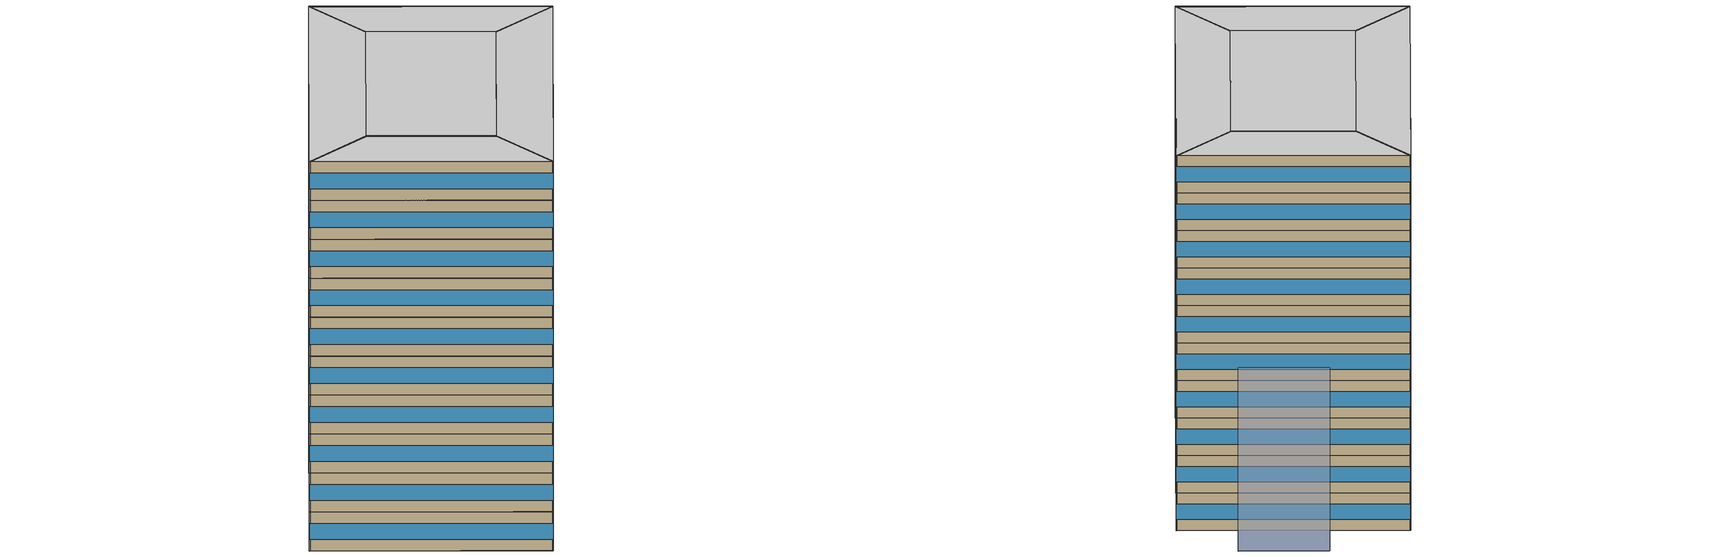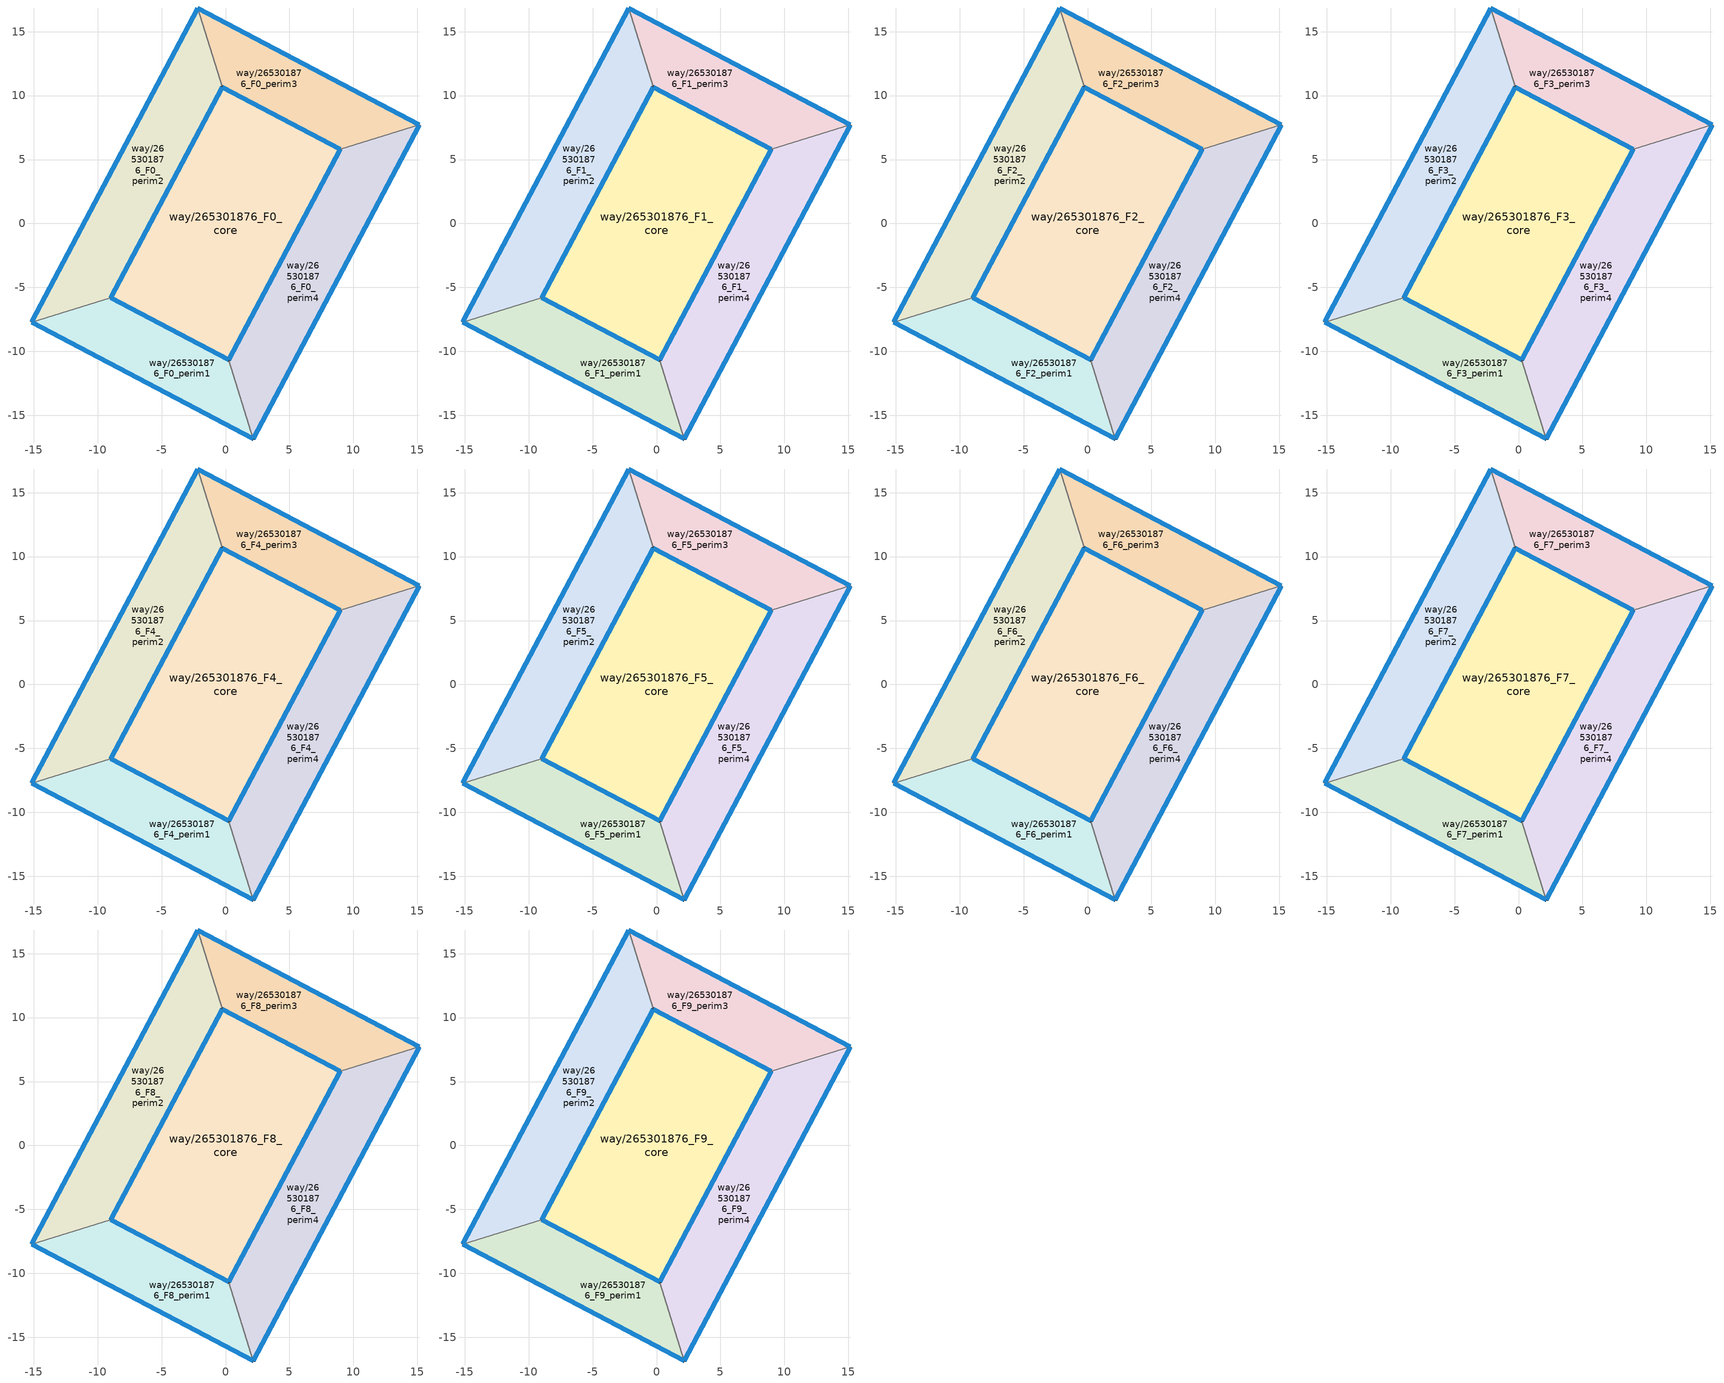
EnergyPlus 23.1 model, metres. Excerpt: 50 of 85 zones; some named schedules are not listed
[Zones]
way/265301876_F0_perim1
 floor ground (Floor_Construction): 2.17,-16.84 0.26,-10.67 -8.96,-5.8 -15.14,-7.71 z0
 wall outside (Wall_Construction): 2.17,-16.84 -15.14,-7.71 / -8.96,-5.8 0.26,-10.67 z0:3.5
 wall to way/265301876_F0_perim4 (Wall_Construction): 0.26,-10.67 2.17,-16.84 z0:3.5
 wall to way/265301876_F0_perim2 (Wall_Construction): -15.14,-7.71 -8.96,-5.8 z0:3.5
 window (Window_Construction): 2.16,-16.84 -15.13,-7.71 / -8.96,-5.8 0.26,-10.67 z1.05:2.45
way/265301876_F0_perim2
 floor ground (Floor_Construction): -8.96,-5.8 -0.26,10.67 -2.17,16.84 -15.14,-7.71 z0
 wall outside (Wall_Construction): -15.14,-7.71 -2.17,16.84 / -0.26,10.67 -8.96,-5.8 z0:3.5
 wall to way/265301876_F0_perim3 (Wall_Construction): -2.17,16.84 -0.26,10.67 z0:3.5
 window (Window_Construction): -15.13,-7.7 -2.17,16.83 / -0.26,10.66 -8.96,-5.79 z1.05:2.45
way/265301876_F0_perim3
 floor ground (Floor_Construction): 15.14,7.71 -2.17,16.84 -0.26,10.67 8.96,5.8 z0
 wall outside (Wall_Construction): -2.17,16.84 15.14,7.71 / 8.96,5.8 -0.26,10.67 z0:3.5
 wall to way/265301876_F0_perim4 (Wall_Construction): 15.14,7.71 8.96,5.8 z0:3.5
 window (Window_Construction): -2.16,16.84 15.13,7.71 / 8.96,5.8 -0.26,10.67 z1.05:2.45
way/265301876_F0_perim4
 floor ground (Floor_Construction): 2.17,-16.84 15.14,7.71 8.96,5.8 0.26,-10.67 z0
 wall outside (Wall_Construction): 15.14,7.71 2.17,-16.84 / 0.26,-10.67 8.96,5.8 z0:3.5
 window (Window_Construction): 15.13,7.7 2.17,-16.83 / 0.26,-10.66 8.96,5.79 z1.05:2.45
way/265301876_F0_core
 floor ground (Floor_Construction): 8.96,5.8 0.26,-10.67 -8.96,-5.8 -0.26,10.67 z0
 wall outside (Wall_Construction): -8.96,-5.8 0.26,-10.67 8.96,5.8 -0.26,10.67 -8.96,-5.8 z0:3.5
 window (Window_Construction): -8.96,-5.8 0.26,-10.67 / -0.26,10.66 -8.96,-5.79 / 8.96,5.8 -0.26,10.67 / 0.26,-10.66 8.96,5.79 z1.05:2.45
way/265301876_F1_perim1
 floor to way/265301876_F0_perim1 (Floor_Construction): 2.17,-16.84 0.26,-10.67 -8.96,-5.8 -15.14,-7.71 z3.5
 wall outside (Wall_Construction): 2.17,-16.84 -15.14,-7.71 / -8.96,-5.8 0.26,-10.67 z3.5:7
 wall to way/265301876_F1_perim4 (Wall_Construction): 0.26,-10.67 2.17,-16.84 z3.5:7
 wall to way/265301876_F1_perim2 (Wall_Construction): -15.14,-7.71 -8.96,-5.8 z3.5:7
 window (Window_Construction): 2.16,-16.84 -15.13,-7.71 / -8.96,-5.8 0.26,-10.67 z4.55:5.95
way/265301876_F1_perim2
 floor to way/265301876_F0_perim2 (Floor_Construction): -8.96,-5.8 -0.26,10.67 -2.17,16.84 -15.14,-7.71 z3.5
 wall outside (Wall_Construction): -15.14,-7.71 -2.17,16.84 / -0.26,10.67 -8.96,-5.8 z3.5:7
 wall to way/265301876_F1_perim3 (Wall_Construction): -2.17,16.84 -0.26,10.67 z3.5:7
 window (Window_Construction): -15.13,-7.7 -2.17,16.83 / -0.26,10.66 -8.96,-5.79 z4.55:5.95
way/265301876_F1_perim3
 floor to way/265301876_F0_perim3 (Floor_Construction): 15.14,7.71 -2.17,16.84 -0.26,10.67 8.96,5.8 z3.5
 wall outside (Wall_Construction): -2.17,16.84 15.14,7.71 / 8.96,5.8 -0.26,10.67 z3.5:7
 wall to way/265301876_F1_perim4 (Wall_Construction): 15.14,7.71 8.96,5.8 z3.5:7
 window (Window_Construction): -2.16,16.84 15.13,7.71 / 8.96,5.8 -0.26,10.67 z4.55:5.95
way/265301876_F1_perim4
 floor to way/265301876_F0_perim4 (Floor_Construction): 2.17,-16.84 15.14,7.71 8.96,5.8 0.26,-10.67 z3.5
 wall outside (Wall_Construction): 15.14,7.71 2.17,-16.84 / 0.26,-10.67 8.96,5.8 z3.5:7
 window (Window_Construction): 15.13,7.7 2.17,-16.83 / 0.26,-10.66 8.96,5.79 z4.55:5.95
way/265301876_F1_core
 floor to way/265301876_F0_core (Floor_Construction): 8.96,5.8 0.26,-10.67 -8.96,-5.8 -0.26,10.67 z3.5
 wall outside (Wall_Construction): -8.96,-5.8 0.26,-10.67 8.96,5.8 -0.26,10.67 -8.96,-5.8 z3.5:7
 window (Window_Construction): -8.96,-5.8 0.26,-10.67 / -0.26,10.66 -8.96,-5.79 / 8.96,5.8 -0.26,10.67 / 0.26,-10.66 8.96,5.79 z4.55:5.95
way/265301876_F2_perim1
 floor to way/265301876_F1_perim1 (Floor_Construction): 2.17,-16.84 0.26,-10.67 -8.96,-5.8 -15.14,-7.71 z7
 wall outside (Wall_Construction): 2.17,-16.84 -15.14,-7.71 / -8.96,-5.8 0.26,-10.67 z7:10.5
 wall to way/265301876_F2_perim4 (Wall_Construction): 0.26,-10.67 2.17,-16.84 z7:10.5
 wall to way/265301876_F2_perim2 (Wall_Construction): -15.14,-7.71 -8.96,-5.8 z7:10.5
 window (Window_Construction): 2.16,-16.84 -15.13,-7.71 / -8.96,-5.8 0.26,-10.67 z8.05:9.45
way/265301876_F2_perim2
 floor to way/265301876_F1_perim2 (Floor_Construction): -8.96,-5.8 -0.26,10.67 -2.17,16.84 -15.14,-7.71 z7
 wall outside (Wall_Construction): -15.14,-7.71 -2.17,16.84 / -0.26,10.67 -8.96,-5.8 z7:10.5
 wall to way/265301876_F2_perim3 (Wall_Construction): -2.17,16.84 -0.26,10.67 z7:10.5
 window (Window_Construction): -15.13,-7.7 -2.17,16.83 / -0.26,10.66 -8.96,-5.79 z8.05:9.45
way/265301876_F2_perim3
 floor to way/265301876_F1_perim3 (Floor_Construction): 15.14,7.71 -2.17,16.84 -0.26,10.67 8.96,5.8 z7
 wall outside (Wall_Construction): -2.17,16.84 15.14,7.71 / 8.96,5.8 -0.26,10.67 z7:10.5
 wall to way/265301876_F2_perim4 (Wall_Construction): 15.14,7.71 8.96,5.8 z7:10.5
 window (Window_Construction): -2.16,16.84 15.13,7.71 / 8.96,5.8 -0.26,10.67 z8.05:9.45
way/265301876_F2_perim4
 floor to way/265301876_F1_perim4 (Floor_Construction): 2.17,-16.84 15.14,7.71 8.96,5.8 0.26,-10.67 z7
 wall outside (Wall_Construction): 15.14,7.71 2.17,-16.84 / 0.26,-10.67 8.96,5.8 z7:10.5
 window (Window_Construction): 15.13,7.7 2.17,-16.83 / 0.26,-10.66 8.96,5.79 z8.05:9.45
way/265301876_F2_core
 floor to way/265301876_F1_core (Floor_Construction): 8.96,5.8 0.26,-10.67 -8.96,-5.8 -0.26,10.67 z7
 wall outside (Wall_Construction): -8.96,-5.8 0.26,-10.67 8.96,5.8 -0.26,10.67 -8.96,-5.8 z7:10.5
 window (Window_Construction): -8.96,-5.8 0.26,-10.67 / -0.26,10.66 -8.96,-5.79 / 8.96,5.8 -0.26,10.67 / 0.26,-10.66 8.96,5.79 z8.05:9.45
way/265301876_F3_perim1
 floor to way/265301876_F2_perim1 (Floor_Construction): 2.17,-16.84 0.26,-10.67 -8.96,-5.8 -15.14,-7.71 z10.5
 wall outside (Wall_Construction): 2.17,-16.84 -15.14,-7.71 / -8.96,-5.8 0.26,-10.67 z10.5:14
 wall to way/265301876_F3_perim4 (Wall_Construction): 0.26,-10.67 2.17,-16.84 z10.5:14
 wall to way/265301876_F3_perim2 (Wall_Construction): -15.14,-7.71 -8.96,-5.8 z10.5:14
 window (Window_Construction): 2.16,-16.84 -15.13,-7.71 / -8.96,-5.8 0.26,-10.67 z11.55:12.95
way/265301876_F3_perim2
 floor to way/265301876_F2_perim2 (Floor_Construction): -8.96,-5.8 -0.26,10.67 -2.17,16.84 -15.14,-7.71 z10.5
 wall outside (Wall_Construction): -15.14,-7.71 -2.17,16.84 / -0.26,10.67 -8.96,-5.8 z10.5:14
 wall to way/265301876_F3_perim3 (Wall_Construction): -2.17,16.84 -0.26,10.67 z10.5:14
 window (Window_Construction): -15.13,-7.7 -2.17,16.83 / -0.26,10.66 -8.96,-5.79 z11.55:12.95
way/265301876_F3_perim3
 floor to way/265301876_F2_perim3 (Floor_Construction): 15.14,7.71 -2.17,16.84 -0.26,10.67 8.96,5.8 z10.5
 wall outside (Wall_Construction): -2.17,16.84 15.14,7.71 / 8.96,5.8 -0.26,10.67 z10.5:14
 wall to way/265301876_F3_perim4 (Wall_Construction): 15.14,7.71 8.96,5.8 z10.5:14
 window (Window_Construction): -2.16,16.84 15.13,7.71 / 8.96,5.8 -0.26,10.67 z11.55:12.95
way/265301876_F3_perim4
 floor to way/265301876_F2_perim4 (Floor_Construction): 2.17,-16.84 15.14,7.71 8.96,5.8 0.26,-10.67 z10.5
 wall outside (Wall_Construction): 15.14,7.71 2.17,-16.84 / 0.26,-10.67 8.96,5.8 z10.5:14
 window (Window_Construction): 15.13,7.7 2.17,-16.83 / 0.26,-10.66 8.96,5.79 z11.55:12.95
way/265301876_F3_core
 floor to way/265301876_F2_core (Floor_Construction): 8.96,5.8 0.26,-10.67 -8.96,-5.8 -0.26,10.67 z10.5
 wall outside (Wall_Construction): -8.96,-5.8 0.26,-10.67 8.96,5.8 -0.26,10.67 -8.96,-5.8 z10.5:14
 window (Window_Construction): -8.96,-5.8 0.26,-10.67 / -0.26,10.66 -8.96,-5.79 / 8.96,5.8 -0.26,10.67 / 0.26,-10.66 8.96,5.79 z11.55:12.95
way/265301876_F4_perim1
 floor to way/265301876_F3_perim1 (Floor_Construction): 2.17,-16.84 0.26,-10.67 -8.96,-5.8 -15.14,-7.71 z14
 wall outside (Wall_Construction): 2.17,-16.84 -15.14,-7.71 / -8.96,-5.8 0.26,-10.67 z14:17.5
 wall to way/265301876_F4_perim4 (Wall_Construction): 0.26,-10.67 2.17,-16.84 z14:17.5
 wall to way/265301876_F4_perim2 (Wall_Construction): -15.14,-7.71 -8.96,-5.8 z14:17.5
 window (Window_Construction): 2.16,-16.84 -15.13,-7.71 / -8.96,-5.8 0.26,-10.67 z15.05:16.45
way/265301876_F4_perim2
 floor to way/265301876_F3_perim2 (Floor_Construction): -8.96,-5.8 -0.26,10.67 -2.17,16.84 -15.14,-7.71 z14
 wall outside (Wall_Construction): -15.14,-7.71 -2.17,16.84 / -0.26,10.67 -8.96,-5.8 z14:17.5
 wall to way/265301876_F4_perim3 (Wall_Construction): -2.17,16.84 -0.26,10.67 z14:17.5
 window (Window_Construction): -15.13,-7.7 -2.17,16.83 / -0.26,10.66 -8.96,-5.79 z15.05:16.45
way/265301876_F4_perim3
 floor to way/265301876_F3_perim3 (Floor_Construction): 15.14,7.71 -2.17,16.84 -0.26,10.67 8.96,5.8 z14
 wall outside (Wall_Construction): -2.17,16.84 15.14,7.71 / 8.96,5.8 -0.26,10.67 z14:17.5
 wall to way/265301876_F4_perim4 (Wall_Construction): 15.14,7.71 8.96,5.8 z14:17.5
 window (Window_Construction): -2.16,16.84 15.13,7.71 / 8.96,5.8 -0.26,10.67 z15.05:16.45
way/265301876_F4_perim4
 floor to way/265301876_F3_perim4 (Floor_Construction): 2.17,-16.84 15.14,7.71 8.96,5.8 0.26,-10.67 z14
 wall outside (Wall_Construction): 15.14,7.71 2.17,-16.84 / 0.26,-10.67 8.96,5.8 z14:17.5
 window (Window_Construction): 15.13,7.7 2.17,-16.83 / 0.26,-10.66 8.96,5.79 z15.05:16.45
way/265301876_F4_core
 floor to way/265301876_F3_core (Floor_Construction): 8.96,5.8 0.26,-10.67 -8.96,-5.8 -0.26,10.67 z14
 wall outside (Wall_Construction): -8.96,-5.8 0.26,-10.67 8.96,5.8 -0.26,10.67 -8.96,-5.8 z14:17.5
 window (Window_Construction): -8.96,-5.8 0.26,-10.67 / -0.26,10.66 -8.96,-5.79 / 8.96,5.8 -0.26,10.67 / 0.26,-10.66 8.96,5.79 z15.05:16.45
way/265301876_F5_perim1
 floor to way/265301876_F4_perim1 (Floor_Construction): 2.17,-16.84 0.26,-10.67 -8.96,-5.8 -15.14,-7.71 z17.5
 wall outside (Wall_Construction): 2.17,-16.84 -15.14,-7.71 / -8.96,-5.8 0.26,-10.67 z17.5:21
 wall to way/265301876_F5_perim4 (Wall_Construction): 0.26,-10.67 2.17,-16.84 z17.5:21
 wall to way/265301876_F5_perim2 (Wall_Construction): -15.14,-7.71 -8.96,-5.8 z17.5:21
 window (Window_Construction): 2.16,-16.84 -15.13,-7.71 / -8.96,-5.8 0.26,-10.67 z18.55:19.95
way/265301876_F5_perim2
 floor to way/265301876_F4_perim2 (Floor_Construction): -8.96,-5.8 -0.26,10.67 -2.17,16.84 -15.14,-7.71 z17.5
 wall outside (Wall_Construction): -15.14,-7.71 -2.17,16.84 / -0.26,10.67 -8.96,-5.8 z17.5:21
 wall to way/265301876_F5_perim3 (Wall_Construction): -2.17,16.84 -0.26,10.67 z17.5:21
 window (Window_Construction): -15.13,-7.7 -2.17,16.83 / -0.26,10.66 -8.96,-5.79 z18.55:19.95
way/265301876_F5_perim3
 floor to way/265301876_F4_perim3 (Floor_Construction): 15.14,7.71 -2.17,16.84 -0.26,10.67 8.96,5.8 z17.5
 wall outside (Wall_Construction): -2.17,16.84 15.14,7.71 / 8.96,5.8 -0.26,10.67 z17.5:21
 wall to way/265301876_F5_perim4 (Wall_Construction): 15.14,7.71 8.96,5.8 z17.5:21
 window (Window_Construction): -2.16,16.84 15.13,7.71 / 8.96,5.8 -0.26,10.67 z18.55:19.95
way/265301876_F5_perim4
 floor to way/265301876_F4_perim4 (Floor_Construction): 2.17,-16.84 15.14,7.71 8.96,5.8 0.26,-10.67 z17.5
 wall outside (Wall_Construction): 15.14,7.71 2.17,-16.84 / 0.26,-10.67 8.96,5.8 z17.5:21
 window (Window_Construction): 15.13,7.7 2.17,-16.83 / 0.26,-10.66 8.96,5.79 z18.55:19.95
way/265301876_F5_core
 floor to way/265301876_F4_core (Floor_Construction): 8.96,5.8 0.26,-10.67 -8.96,-5.8 -0.26,10.67 z17.5
 wall outside (Wall_Construction): -8.96,-5.8 0.26,-10.67 8.96,5.8 -0.26,10.67 -8.96,-5.8 z17.5:21
 window (Window_Construction): -8.96,-5.8 0.26,-10.67 / -0.26,10.66 -8.96,-5.79 / 8.96,5.8 -0.26,10.67 / 0.26,-10.66 8.96,5.79 z18.55:19.95
way/265301876_F6_perim1
 floor to way/265301876_F5_perim1 (Floor_Construction): 2.17,-16.84 0.26,-10.67 -8.96,-5.8 -15.14,-7.71 z21
 wall outside (Wall_Construction): 2.17,-16.84 -15.14,-7.71 / -8.96,-5.8 0.26,-10.67 z21:24.5
 wall to way/265301876_F6_perim4 (Wall_Construction): 0.26,-10.67 2.17,-16.84 z21:24.5
 wall to way/265301876_F6_perim2 (Wall_Construction): -15.14,-7.71 -8.96,-5.8 z21:24.5
 window (Window_Construction): 2.16,-16.84 -15.13,-7.71 / -8.96,-5.8 0.26,-10.67 z22.05:23.45
way/265301876_F6_perim2
 floor to way/265301876_F5_perim2 (Floor_Construction): -8.96,-5.8 -0.26,10.67 -2.17,16.84 -15.14,-7.71 z21
 wall outside (Wall_Construction): -15.14,-7.71 -2.17,16.84 / -0.26,10.67 -8.96,-5.8 z21:24.5
 wall to way/265301876_F6_perim3 (Wall_Construction): -2.17,16.84 -0.26,10.67 z21:24.5
 window (Window_Construction): -15.13,-7.7 -2.17,16.83 / -0.26,10.66 -8.96,-5.79 z22.05:23.45
way/265301876_F6_perim3
 floor to way/265301876_F5_perim3 (Floor_Construction): 15.14,7.71 -2.17,16.84 -0.26,10.67 8.96,5.8 z21
 wall outside (Wall_Construction): -2.17,16.84 15.14,7.71 / 8.96,5.8 -0.26,10.67 z21:24.5
 wall to way/265301876_F6_perim4 (Wall_Construction): 15.14,7.71 8.96,5.8 z21:24.5
 window (Window_Construction): -2.16,16.84 15.13,7.71 / 8.96,5.8 -0.26,10.67 z22.05:23.45
way/265301876_F6_perim4
 floor to way/265301876_F5_perim4 (Floor_Construction): 2.17,-16.84 15.14,7.71 8.96,5.8 0.26,-10.67 z21
 wall outside (Wall_Construction): 15.14,7.71 2.17,-16.84 / 0.26,-10.67 8.96,5.8 z21:24.5
 window (Window_Construction): 15.13,7.7 2.17,-16.83 / 0.26,-10.66 8.96,5.79 z22.05:23.45
way/265301876_F6_core
 floor to way/265301876_F5_core (Floor_Construction): 8.96,5.8 0.26,-10.67 -8.96,-5.8 -0.26,10.67 z21
 wall outside (Wall_Construction): -8.96,-5.8 0.26,-10.67 8.96,5.8 -0.26,10.67 -8.96,-5.8 z21:24.5
 window (Window_Construction): -8.96,-5.8 0.26,-10.67 / -0.26,10.66 -8.96,-5.79 / 8.96,5.8 -0.26,10.67 / 0.26,-10.66 8.96,5.79 z22.05:23.45
way/265301876_F7_perim1
 floor to way/265301876_F6_perim1 (Floor_Construction): 2.17,-16.84 0.26,-10.67 -8.96,-5.8 -15.14,-7.71 z24.5
 wall outside (Wall_Construction): 2.17,-16.84 -15.14,-7.71 / -8.96,-5.8 0.26,-10.67 z24.5:28
 wall to way/265301876_F7_perim4 (Wall_Construction): 0.26,-10.67 2.17,-16.84 z24.5:28
 wall to way/265301876_F7_perim2 (Wall_Construction): -15.14,-7.71 -8.96,-5.8 z24.5:28
 window (Window_Construction): 2.16,-16.84 -15.13,-7.71 / -8.96,-5.8 0.26,-10.67 z25.55:26.95
way/265301876_F7_perim2
 floor to way/265301876_F6_perim2 (Floor_Construction): -8.96,-5.8 -0.26,10.67 -2.17,16.84 -15.14,-7.71 z24.5
 wall outside (Wall_Construction): -15.14,-7.71 -2.17,16.84 / -0.26,10.67 -8.96,-5.8 z24.5:28
 wall to way/265301876_F7_perim3 (Wall_Construction): -2.17,16.84 -0.26,10.67 z24.5:28
 window (Window_Construction): -15.13,-7.7 -2.17,16.83 / -0.26,10.66 -8.96,-5.79 z25.55:26.95
way/265301876_F7_perim3
 floor to way/265301876_F6_perim3 (Floor_Construction): 15.14,7.71 -2.17,16.84 -0.26,10.67 8.96,5.8 z24.5
 wall outside (Wall_Construction): -2.17,16.84 15.14,7.71 / 8.96,5.8 -0.26,10.67 z24.5:28
 wall to way/265301876_F7_perim4 (Wall_Construction): 15.14,7.71 8.96,5.8 z24.5:28
 window (Window_Construction): -2.16,16.84 15.13,7.71 / 8.96,5.8 -0.26,10.67 z25.55:26.95
way/265301876_F7_perim4
 floor to way/265301876_F6_perim4 (Floor_Construction): 2.17,-16.84 15.14,7.71 8.96,5.8 0.26,-10.67 z24.5
 wall outside (Wall_Construction): 15.14,7.71 2.17,-16.84 / 0.26,-10.67 8.96,5.8 z24.5:28
 window (Window_Construction): 15.13,7.7 2.17,-16.83 / 0.26,-10.66 8.96,5.79 z25.55:26.95
way/265301876_F7_core
 floor to way/265301876_F6_core (Floor_Construction): 8.96,5.8 0.26,-10.67 -8.96,-5.8 -0.26,10.67 z24.5
 wall outside (Wall_Construction): -8.96,-5.8 0.26,-10.67 8.96,5.8 -0.26,10.67 -8.96,-5.8 z24.5:28
 window (Window_Construction): -8.96,-5.8 0.26,-10.67 / -0.26,10.66 -8.96,-5.79 / 8.96,5.8 -0.26,10.67 / 0.26,-10.66 8.96,5.79 z25.55:26.95
way/265301876_F8_perim1
 floor to way/265301876_F7_perim1 (Floor_Construction): 2.17,-16.84 0.26,-10.67 -8.96,-5.8 -15.14,-7.71 z28
 wall outside (Wall_Construction): 2.17,-16.84 -15.14,-7.71 / -8.96,-5.8 0.26,-10.67 z28:31.5
 wall to way/265301876_F8_perim4 (Wall_Construction): 0.26,-10.67 2.17,-16.84 z28:31.5
 wall to way/265301876_F8_perim2 (Wall_Construction): -15.14,-7.71 -8.96,-5.8 z28:31.5
 window (Window_Construction): 2.16,-16.84 -15.13,-7.71 / -8.96,-5.8 0.26,-10.67 z29.05:30.45
way/265301876_F8_perim2
 floor to way/265301876_F7_perim2 (Floor_Construction): -8.96,-5.8 -0.26,10.67 -2.17,16.84 -15.14,-7.71 z28
 wall outside (Wall_Construction): -15.14,-7.71 -2.17,16.84 / -0.26,10.67 -8.96,-5.8 z28:31.5
 wall to way/265301876_F8_perim3 (Wall_Construction): -2.17,16.84 -0.26,10.67 z28:31.5
 window (Window_Construction): -15.13,-7.7 -2.17,16.83 / -0.26,10.66 -8.96,-5.79 z29.05:30.45
way/265301876_F8_perim3
 floor to way/265301876_F7_perim3 (Floor_Construction): 15.14,7.71 -2.17,16.84 -0.26,10.67 8.96,5.8 z28
 wall outside (Wall_Construction): -2.17,16.84 15.14,7.71 / 8.96,5.8 -0.26,10.67 z28:31.5
 wall to way/265301876_F8_perim4 (Wall_Construction): 15.14,7.71 8.96,5.8 z28:31.5
 window (Window_Construction): -2.16,16.84 15.13,7.71 / 8.96,5.8 -0.26,10.67 z29.05:30.45
way/265301876_F8_perim4
 floor to way/265301876_F7_perim4 (Floor_Construction): 2.17,-16.84 15.14,7.71 8.96,5.8 0.26,-10.67 z28
 wall outside (Wall_Construction): 15.14,7.71 2.17,-16.84 / 0.26,-10.67 8.96,5.8 z28:31.5
 window (Window_Construction): 15.13,7.7 2.17,-16.83 / 0.26,-10.66 8.96,5.79 z29.05:30.45
way/265301876_F8_core
 floor to way/265301876_F7_core (Floor_Construction): 8.96,5.8 0.26,-10.67 -8.96,-5.8 -0.26,10.67 z28
 wall outside (Wall_Construction): -8.96,-5.8 0.26,-10.67 8.96,5.8 -0.26,10.67 -8.96,-5.8 z28:31.5
 window (Window_Construction): -8.96,-5.8 0.26,-10.67 / -0.26,10.66 -8.96,-5.79 / 8.96,5.8 -0.26,10.67 / 0.26,-10.66 8.96,5.79 z29.05:30.45
way/265301876_F9_perim1
 floor to way/265301876_F8_perim1 (Floor_Construction): 2.17,-16.84 0.26,-10.67 -8.96,-5.8 -15.14,-7.71 z31.5
 wall outside (Wall_Construction): 2.17,-16.84 -15.14,-7.71 / -8.96,-5.8 0.26,-10.67 z31.5:35
 wall to way/265301876_F9_perim4 (Wall_Construction): 0.26,-10.67 2.17,-16.84 z31.5:35
 wall to way/265301876_F9_perim2 (Wall_Construction): -15.14,-7.71 -8.96,-5.8 z31.5:35
 window (Window_Construction): 2.16,-16.84 -15.13,-7.71 / -8.96,-5.8 0.26,-10.67 z32.55:33.95
 ceiling to way/265301876_F10_perim1 (Floor_Construction): 0.26,-10.67 2.17,-16.84 -15.14,-7.71 -8.96,-5.8 z35
way/265301876_F9_perim2
 floor to way/265301876_F8_perim2 (Floor_Construction): -8.96,-5.8 -0.26,10.67 -2.17,16.84 -15.14,-7.71 z31.5
 wall outside (Wall_Construction): -15.14,-7.71 -2.17,16.84 / -0.26,10.67 -8.96,-5.8 z31.5:35
 wall to way/265301876_F9_perim3 (Wall_Construction): -2.17,16.84 -0.26,10.67 z31.5:35
 window (Window_Construction): -15.13,-7.7 -2.17,16.83 / -0.26,10.66 -8.96,-5.79 z32.55:33.95
 ceiling to way/265301876_F10_perim2 (Floor_Construction): -2.17,16.84 -0.26,10.67 -8.96,-5.8 -15.14,-7.71 z35
way/265301876_F9_perim3
 floor to way/265301876_F8_perim3 (Floor_Construction): 15.14,7.71 -2.17,16.84 -0.26,10.67 8.96,5.8 z31.5
 wall outside (Wall_Construction): -2.17,16.84 15.14,7.71 / 8.96,5.8 -0.26,10.67 z31.5:35
 wall to way/265301876_F9_perim4 (Wall_Construction): 15.14,7.71 8.96,5.8 z31.5:35
 window (Window_Construction): -2.16,16.84 15.13,7.71 / 8.96,5.8 -0.26,10.67 z32.55:33.95
 ceiling to way/265301876_F10_perim3 (Floor_Construction): 15.14,7.71 8.96,5.8 -0.26,10.67 -2.17,16.84 z35
way/265301876_F9_perim4
 floor to way/265301876_F8_perim4 (Floor_Construction): 2.17,-16.84 15.14,7.71 8.96,5.8 0.26,-10.67 z31.5
 wall outside (Wall_Construction): 15.14,7.71 2.17,-16.84 / 0.26,-10.67 8.96,5.8 z31.5:35
 window (Window_Construction): 15.13,7.7 2.17,-16.83 / 0.26,-10.66 8.96,5.79 z32.55:33.95
 ceiling to way/265301876_F10_perim4 (Floor_Construction): 15.14,7.71 2.17,-16.84 0.26,-10.67 8.96,5.8 z35
way/265301876_F9_core
 floor to way/265301876_F8_core (Floor_Construction): 8.96,5.8 0.26,-10.67 -8.96,-5.8 -0.26,10.67 z31.5
 wall outside (Wall_Construction): -8.96,-5.8 0.26,-10.67 8.96,5.8 -0.26,10.67 -8.96,-5.8 z31.5:35
 window (Window_Construction): -8.96,-5.8 0.26,-10.67 / -0.26,10.66 -8.96,-5.79 / 8.96,5.8 -0.26,10.67 / 0.26,-10.66 8.96,5.79 z32.55:33.95
 ceiling to way/265301876_F10_core (Floor_Construction): 0.26,-10.67 8.96,5.8 -0.26,10.67 -8.96,-5.8 z35
shading: 12.33,13.49 5.6,17.05 z0:17.1
[Building]
OpenUBEM_Building: North Axis=0; Terrain=City; Solar Distribution=FullExterior
[Site:Location]
New.York-Central.Park.Obs-Belvedere.Castle: Latitude=40.77889; Longitude=-73.9692; Time Zone=-5; Elevation=48
[SizingPeriod:WeatherFileDays]
AnnualSizingPeriod: Begin Month=1; Begin Day of Month=1; End Month=12; End Day of Month=31; Day of Week for Start Day=Monday; Use Weather File Daylight Saving Period=No; Use Weather File Rain and Snow Indicators=No
[SITE:WATERMAINSTEMPERATURE]
Calculation Method=CorrelationFromWeatherFile
[MATERIAL:NOMASS] Roughness=MediumRough; Thermal Absorptance=0.9; Solar Absorptance=0.7; Visible Absorptance=0.7
Name | Thermal Resistance
Wall_Assembly | 2.75482
Floor_Assembly | 3.08642
[WINDOWMATERIAL:SIMPLEGLAZINGSYSTEM]
Window_Material: UFactor=2.044; Solar Heat Gain Coefficient=0.36; Visible Transmittance=0.6
[CONSTRUCTION]
Wall_Construction: Wall_Assembly
Floor_Construction: Floor_Assembly
Window_Construction: Window_Material
[ZONE] Type=1; Multiplier=1; Ceiling Height=autocalculate; Volume=autocalculate; Floor Area=autocalculate; Part of Total Floor Area=Yes
way/265301876_F0_perim1; way/265301876_F1_perim1; way/265301876_F2_perim1; way/265301876_F3_perim1; way/265301876_F4_perim1; way/265301876_F5_perim1; way/265301876_F6_perim1; way/265301876_F7_perim1; way/265301876_F8_perim1; way/265301876_F9_perim1; way/265301876_F0_perim2; way/265301876_F1_perim2; way/265301876_F2_perim2; way/265301876_F3_perim2; way/265301876_F4_perim2; way/265301876_F5_perim2; way/265301876_F6_perim2; way/265301876_F7_perim2; way/265301876_F8_perim2; way/265301876_F9_perim2; way/265301876_F0_perim3; way/265301876_F1_perim3; way/265301876_F2_perim3; way/265301876_F3_perim3; way/265301876_F4_perim3; way/265301876_F5_perim3; way/265301876_F6_perim3; way/265301876_F7_perim3; way/265301876_F8_perim3; way/265301876_F9_perim3; way/265301876_F0_perim4; way/265301876_F1_perim4; way/265301876_F2_perim4; way/265301876_F3_perim4; way/265301876_F4_perim4; way/265301876_F5_perim4; way/265301876_F6_perim4; way/265301876_F7_perim4; way/265301876_F8_perim4; way/265301876_F9_perim4; way/265301876_F0_core; way/265301876_F1_core; way/265301876_F2_core; way/265301876_F3_core; way/265301876_F4_core; way/265301876_F5_core; way/265301876_F6_core; way/265301876_F7_core; way/265301876_F8_core; way/265301876_F9_core
[PEOPLE] Number of People Schedule=Occupancy_Schedule_MediumOffice; Number of People Calculation Method=People/Area; People per Floor Area=0.0538213; Fraction Radiant=0.3; Sensible Heat Fraction=autocalculate; Activity Level Schedule=Activity_Level; Carbon Dioxide Generation Rate=3.82e-08; Enable ASHRAE 55 Comfort Warnings=No; Mean Radiant Temperature Calculation Type=ZoneAveraged; Clothing Insulation Calculation Method=ClothingInsulationSchedule; Cold Stress Temperature Threshold=15.56; Heat Stress Temperature Threshold=30
Name | Zone or ZoneList or Space or SpaceList
People_way/265301876_F0_core | way/265301876_F0_core
People_way/265301876_F1_core | way/265301876_F1_core
People_way/265301876_F2_core | way/265301876_F2_core
People_way/265301876_F3_core | way/265301876_F3_core
People_way/265301876_F4_core | way/265301876_F4_core
People_way/265301876_F5_core | way/265301876_F5_core
People_way/265301876_F6_core | way/265301876_F6_core
People_way/265301876_F7_core | way/265301876_F7_core
People_way/265301876_F8_core | way/265301876_F8_core
People_way/265301876_F9_core | way/265301876_F9_core
People_way/265301876_F0_perim1 | way/265301876_F0_perim1
People_way/265301876_F1_perim1 | way/265301876_F1_perim1
People_way/265301876_F2_perim1 | way/265301876_F2_perim1
People_way/265301876_F3_perim1 | way/265301876_F3_perim1
People_way/265301876_F4_perim1 | way/265301876_F4_perim1
People_way/265301876_F5_perim1 | way/265301876_F5_perim1
People_way/265301876_F6_perim1 | way/265301876_F6_perim1
People_way/265301876_F7_perim1 | way/265301876_F7_perim1
People_way/265301876_F8_perim1 | way/265301876_F8_perim1
People_way/265301876_F9_perim1 | way/265301876_F9_perim1
People_way/265301876_F0_perim2 | way/265301876_F0_perim2
People_way/265301876_F1_perim2 | way/265301876_F1_perim2
People_way/265301876_F2_perim2 | way/265301876_F2_perim2
People_way/265301876_F3_perim2 | way/265301876_F3_perim2
People_way/265301876_F4_perim2 | way/265301876_F4_perim2
People_way/265301876_F5_perim2 | way/265301876_F5_perim2
People_way/265301876_F6_perim2 | way/265301876_F6_perim2
People_way/265301876_F7_perim2 | way/265301876_F7_perim2
People_way/265301876_F8_perim2 | way/265301876_F8_perim2
People_way/265301876_F9_perim2 | way/265301876_F9_perim2
People_way/265301876_F0_perim3 | way/265301876_F0_perim3
People_way/265301876_F1_perim3 | way/265301876_F1_perim3
People_way/265301876_F2_perim3 | way/265301876_F2_perim3
People_way/265301876_F3_perim3 | way/265301876_F3_perim3
People_way/265301876_F4_perim3 | way/265301876_F4_perim3
People_way/265301876_F5_perim3 | way/265301876_F5_perim3
People_way/265301876_F6_perim3 | way/265301876_F6_perim3
People_way/265301876_F7_perim3 | way/265301876_F7_perim3
People_way/265301876_F8_perim3 | way/265301876_F8_perim3
People_way/265301876_F9_perim3 | way/265301876_F9_perim3
People_way/265301876_F0_perim4 | way/265301876_F0_perim4
People_way/265301876_F1_perim4 | way/265301876_F1_perim4
People_way/265301876_F2_perim4 | way/265301876_F2_perim4
People_way/265301876_F3_perim4 | way/265301876_F3_perim4
People_way/265301876_F4_perim4 | way/265301876_F4_perim4
People_way/265301876_F5_perim4 | way/265301876_F5_perim4
People_way/265301876_F6_perim4 | way/265301876_F6_perim4
People_way/265301876_F7_perim4 | way/265301876_F7_perim4
People_way/265301876_F8_perim4 | way/265301876_F8_perim4
People_way/265301876_F9_perim4 | way/265301876_F9_perim4
[LIGHTS] Schedule=Lighting_Schedule_MediumOffice; Design Level Calculation Method=Watts/Area; Watts per Zone Floor Area=10.76; Return Air Fraction=0; Fraction Radiant=0.42; Fraction Visible=0; Fraction Replaceable=1; EndUse Subcategory=General; Return Air Fraction Calculated from Plenum Temperature=No; Return Air Fraction Function of Plenum Temperature Coefficient 1=0; Return Air Fraction Function of Plenum Temperature Coefficient 2=0
Name | Zone or ZoneList or Space or SpaceList
Lights_way/265301876_F0_core | way/265301876_F0_core
Lights_way/265301876_F1_core | way/265301876_F1_core
Lights_way/265301876_F2_core | way/265301876_F2_core
Lights_way/265301876_F3_core | way/265301876_F3_core
Lights_way/265301876_F4_core | way/265301876_F4_core
Lights_way/265301876_F5_core | way/265301876_F5_core
Lights_way/265301876_F6_core | way/265301876_F6_core
Lights_way/265301876_F7_core | way/265301876_F7_core
Lights_way/265301876_F8_core | way/265301876_F8_core
Lights_way/265301876_F9_core | way/265301876_F9_core
Lights_way/265301876_F0_perim1 | way/265301876_F0_perim1
Lights_way/265301876_F1_perim1 | way/265301876_F1_perim1
Lights_way/265301876_F2_perim1 | way/265301876_F2_perim1
Lights_way/265301876_F3_perim1 | way/265301876_F3_perim1
Lights_way/265301876_F4_perim1 | way/265301876_F4_perim1
Lights_way/265301876_F5_perim1 | way/265301876_F5_perim1
Lights_way/265301876_F6_perim1 | way/265301876_F6_perim1
Lights_way/265301876_F7_perim1 | way/265301876_F7_perim1
Lights_way/265301876_F8_perim1 | way/265301876_F8_perim1
Lights_way/265301876_F9_perim1 | way/265301876_F9_perim1
Lights_way/265301876_F0_perim2 | way/265301876_F0_perim2
Lights_way/265301876_F1_perim2 | way/265301876_F1_perim2
Lights_way/265301876_F2_perim2 | way/265301876_F2_perim2
Lights_way/265301876_F3_perim2 | way/265301876_F3_perim2
Lights_way/265301876_F4_perim2 | way/265301876_F4_perim2
Lights_way/265301876_F5_perim2 | way/265301876_F5_perim2
Lights_way/265301876_F6_perim2 | way/265301876_F6_perim2
Lights_way/265301876_F7_perim2 | way/265301876_F7_perim2
Lights_way/265301876_F8_perim2 | way/265301876_F8_perim2
Lights_way/265301876_F9_perim2 | way/265301876_F9_perim2
Lights_way/265301876_F0_perim3 | way/265301876_F0_perim3
Lights_way/265301876_F1_perim3 | way/265301876_F1_perim3
Lights_way/265301876_F2_perim3 | way/265301876_F2_perim3
Lights_way/265301876_F3_perim3 | way/265301876_F3_perim3
Lights_way/265301876_F4_perim3 | way/265301876_F4_perim3
Lights_way/265301876_F5_perim3 | way/265301876_F5_perim3
Lights_way/265301876_F6_perim3 | way/265301876_F6_perim3
Lights_way/265301876_F7_perim3 | way/265301876_F7_perim3
Lights_way/265301876_F8_perim3 | way/265301876_F8_perim3
Lights_way/265301876_F9_perim3 | way/265301876_F9_perim3
Lights_way/265301876_F0_perim4 | way/265301876_F0_perim4
Lights_way/265301876_F1_perim4 | way/265301876_F1_perim4
Lights_way/265301876_F2_perim4 | way/265301876_F2_perim4
Lights_way/265301876_F3_perim4 | way/265301876_F3_perim4
Lights_way/265301876_F4_perim4 | way/265301876_F4_perim4
Lights_way/265301876_F5_perim4 | way/265301876_F5_perim4
Lights_way/265301876_F6_perim4 | way/265301876_F6_perim4
Lights_way/265301876_F7_perim4 | way/265301876_F7_perim4
Lights_way/265301876_F8_perim4 | way/265301876_F8_perim4
Lights_way/265301876_F9_perim4 | way/265301876_F9_perim4
[ELECTRICEQUIPMENT] Schedule=Equipment_Schedule_MediumOffice; Design Level Calculation Method=Watts/Area; Watts per Zone Floor Area=10.76; Fraction Latent=0; Fraction Radiant=0.5; Fraction Lost=0; EndUse Subcategory=General
Name | Zone or ZoneList or Space or SpaceList
Equipment_way/265301876_F0_core | way/265301876_F0_core
Equipment_way/265301876_F1_core | way/265301876_F1_core
Equipment_way/265301876_F2_core | way/265301876_F2_core
Equipment_way/265301876_F3_core | way/265301876_F3_core
Equipment_way/265301876_F4_core | way/265301876_F4_core
Equipment_way/265301876_F5_core | way/265301876_F5_core
Equipment_way/265301876_F6_core | way/265301876_F6_core
Equipment_way/265301876_F7_core | way/265301876_F7_core
Equipment_way/265301876_F8_core | way/265301876_F8_core
Equipment_way/265301876_F9_core | way/265301876_F9_core
Equipment_way/265301876_F0_perim1 | way/265301876_F0_perim1
Equipment_way/265301876_F1_perim1 | way/265301876_F1_perim1
Equipment_way/265301876_F2_perim1 | way/265301876_F2_perim1
Equipment_way/265301876_F3_perim1 | way/265301876_F3_perim1
Equipment_way/265301876_F4_perim1 | way/265301876_F4_perim1
Equipment_way/265301876_F5_perim1 | way/265301876_F5_perim1
Equipment_way/265301876_F6_perim1 | way/265301876_F6_perim1
Equipment_way/265301876_F7_perim1 | way/265301876_F7_perim1
Equipment_way/265301876_F8_perim1 | way/265301876_F8_perim1
Equipment_way/265301876_F9_perim1 | way/265301876_F9_perim1
Equipment_way/265301876_F0_perim2 | way/265301876_F0_perim2
Equipment_way/265301876_F1_perim2 | way/265301876_F1_perim2
Equipment_way/265301876_F2_perim2 | way/265301876_F2_perim2
Equipment_way/265301876_F3_perim2 | way/265301876_F3_perim2
Equipment_way/265301876_F4_perim2 | way/265301876_F4_perim2
Equipment_way/265301876_F5_perim2 | way/265301876_F5_perim2
Equipment_way/265301876_F6_perim2 | way/265301876_F6_perim2
Equipment_way/265301876_F7_perim2 | way/265301876_F7_perim2
Equipment_way/265301876_F8_perim2 | way/265301876_F8_perim2
Equipment_way/265301876_F9_perim2 | way/265301876_F9_perim2
Equipment_way/265301876_F0_perim3 | way/265301876_F0_perim3
Equipment_way/265301876_F1_perim3 | way/265301876_F1_perim3
Equipment_way/265301876_F2_perim3 | way/265301876_F2_perim3
Equipment_way/265301876_F3_perim3 | way/265301876_F3_perim3
Equipment_way/265301876_F4_perim3 | way/265301876_F4_perim3
Equipment_way/265301876_F5_perim3 | way/265301876_F5_perim3
Equipment_way/265301876_F6_perim3 | way/265301876_F6_perim3
Equipment_way/265301876_F7_perim3 | way/265301876_F7_perim3
Equipment_way/265301876_F8_perim3 | way/265301876_F8_perim3
Equipment_way/265301876_F9_perim3 | way/265301876_F9_perim3
Equipment_way/265301876_F0_perim4 | way/265301876_F0_perim4
Equipment_way/265301876_F1_perim4 | way/265301876_F1_perim4
Equipment_way/265301876_F2_perim4 | way/265301876_F2_perim4
Equipment_way/265301876_F3_perim4 | way/265301876_F3_perim4
Equipment_way/265301876_F4_perim4 | way/265301876_F4_perim4
Equipment_way/265301876_F5_perim4 | way/265301876_F5_perim4
Equipment_way/265301876_F6_perim4 | way/265301876_F6_perim4
Equipment_way/265301876_F7_perim4 | way/265301876_F7_perim4
Equipment_way/265301876_F8_perim4 | way/265301876_F8_perim4
Equipment_way/265301876_F9_perim4 | way/265301876_F9_perim4
[ZONEINFILTRATION:DESIGNFLOWRATE] Schedule=Infiltration_Schedule_MediumOffice; Design Flow Rate Calculation Method=Flow/ExteriorWallArea; Flow Rate per Exterior Surface Area=0.000285; Constant Term Coefficient=1; Temperature Term Coefficient=0; Velocity Term Coefficient=0; Velocity Squared Term Coefficient=0
Name | Zone or ZoneList or Space or SpaceList
Infiltration_way/265301876_F0_core | way/265301876_F0_core
Infiltration_way/265301876_F1_core | way/265301876_F1_core
Infiltration_way/265301876_F2_core | way/265301876_F2_core
Infiltration_way/265301876_F3_core | way/265301876_F3_core
Infiltration_way/265301876_F4_core | way/265301876_F4_core
Infiltration_way/265301876_F5_core | way/265301876_F5_core
Infiltration_way/265301876_F6_core | way/265301876_F6_core
Infiltration_way/265301876_F7_core | way/265301876_F7_core
Infiltration_way/265301876_F8_core | way/265301876_F8_core
Infiltration_way/265301876_F9_core | way/265301876_F9_core
Infiltration_way/265301876_F0_perim1 | way/265301876_F0_perim1
Infiltration_way/265301876_F1_perim1 | way/265301876_F1_perim1
Infiltration_way/265301876_F2_perim1 | way/265301876_F2_perim1
Infiltration_way/265301876_F3_perim1 | way/265301876_F3_perim1
Infiltration_way/265301876_F4_perim1 | way/265301876_F4_perim1
Infiltration_way/265301876_F5_perim1 | way/265301876_F5_perim1
Infiltration_way/265301876_F6_perim1 | way/265301876_F6_perim1
Infiltration_way/265301876_F7_perim1 | way/265301876_F7_perim1
Infiltration_way/265301876_F8_perim1 | way/265301876_F8_perim1
Infiltration_way/265301876_F9_perim1 | way/265301876_F9_perim1
Infiltration_way/265301876_F0_perim2 | way/265301876_F0_perim2
Infiltration_way/265301876_F1_perim2 | way/265301876_F1_perim2
Infiltration_way/265301876_F2_perim2 | way/265301876_F2_perim2
Infiltration_way/265301876_F3_perim2 | way/265301876_F3_perim2
Infiltration_way/265301876_F4_perim2 | way/265301876_F4_perim2
Infiltration_way/265301876_F5_perim2 | way/265301876_F5_perim2
Infiltration_way/265301876_F6_perim2 | way/265301876_F6_perim2
Infiltration_way/265301876_F7_perim2 | way/265301876_F7_perim2
Infiltration_way/265301876_F8_perim2 | way/265301876_F8_perim2
Infiltration_way/265301876_F9_perim2 | way/265301876_F9_perim2
Infiltration_way/265301876_F0_perim3 | way/265301876_F0_perim3
Infiltration_way/265301876_F1_perim3 | way/265301876_F1_perim3
Infiltration_way/265301876_F2_perim3 | way/265301876_F2_perim3
Infiltration_way/265301876_F3_perim3 | way/265301876_F3_perim3
Infiltration_way/265301876_F4_perim3 | way/265301876_F4_perim3
Infiltration_way/265301876_F5_perim3 | way/265301876_F5_perim3
Infiltration_way/265301876_F6_perim3 | way/265301876_F6_perim3
Infiltration_way/265301876_F7_perim3 | way/265301876_F7_perim3
Infiltration_way/265301876_F8_perim3 | way/265301876_F8_perim3
Infiltration_way/265301876_F9_perim3 | way/265301876_F9_perim3
Infiltration_way/265301876_F0_perim4 | way/265301876_F0_perim4
Infiltration_way/265301876_F1_perim4 | way/265301876_F1_perim4
Infiltration_way/265301876_F2_perim4 | way/265301876_F2_perim4
Infiltration_way/265301876_F3_perim4 | way/265301876_F3_perim4
Infiltration_way/265301876_F4_perim4 | way/265301876_F4_perim4
Infiltration_way/265301876_F5_perim4 | way/265301876_F5_perim4
Infiltration_way/265301876_F6_perim4 | way/265301876_F6_perim4
Infiltration_way/265301876_F7_perim4 | way/265301876_F7_perim4
Infiltration_way/265301876_F8_perim4 | way/265301876_F8_perim4
Infiltration_way/265301876_F9_perim4 | way/265301876_F9_perim4
[HVACTEMPLATE:THERMOSTAT] Heating Setpoint Schedule=Heating_Setpoint_MediumOffice; Cooling Setpoint Schedule=Cooling_Setpoint_MediumOffice
way/265301876_F0_core_Thermostat; way/265301876_F1_core_Thermostat; way/265301876_F2_core_Thermostat; way/265301876_F3_core_Thermostat; way/265301876_F4_core_Thermostat; way/265301876_F5_core_Thermostat; way/265301876_F6_core_Thermostat
[HVACTEMPLATE:ZONE:VAV] Template VAV System=way/265301876_PVAV_Sys; Supply Air Maximum Flow Rate=autosize; Zone Minimum Air Flow Input Method=Constant; Constant Minimum Air Flow Fraction=0.3; Outdoor Air Method=Flow/Person; Outdoor Air Flow Rate per Person=0.01; Outdoor Air Flow Rate per Zone Floor Area=0; Outdoor Air Flow Rate per Zone=0; Reheat Coil Type=Electric; Damper Heating Action=Reverse; Baseboard Heating Type=None; Baseboard Heating Capacity=autosize; Zone Cooling Design Supply Air Temperature Input Method=SystemSupplyAirTemperature; Zone Cooling Design Supply Air Temperature=12.8; Zone Cooling Design Supply Air Temperature Difference=11.11; Zone Heating Design Supply Air Temperature Input Method=SupplyAirTemperature; Zone Heating Design Supply Air Temperature=50; Zone Heating Design Supply Air Temperature Difference=30
Name | Template Thermostat
way/265301876_F0_core | way/265301876_F0_core_Thermostat
way/265301876_F1_core | way/265301876_F1_core_Thermostat
way/265301876_F2_core | way/265301876_F2_core_Thermostat
way/265301876_F3_core | way/265301876_F3_core_Thermostat
way/265301876_F4_core | way/265301876_F4_core_Thermostat
way/265301876_F5_core | way/265301876_F5_core_Thermostat
way/265301876_F6_core | way/265301876_F6_core_Thermostat
way/265301876_F7_core | way/265301876_F7_core_Thermostat
way/265301876_F8_core | way/265301876_F8_core_Thermostat
way/265301876_F9_core | way/265301876_F9_core_Thermostat
way/265301876_F0_perim1 | way/265301876_F0_perim1_Thermostat
way/265301876_F1_perim1 | way/265301876_F1_perim1_Thermostat
way/265301876_F2_perim1 | way/265301876_F2_perim1_Thermostat
way/265301876_F3_perim1 | way/265301876_F3_perim1_Thermostat
way/265301876_F4_perim1 | way/265301876_F4_perim1_Thermostat
way/265301876_F5_perim1 | way/265301876_F5_perim1_Thermostat
way/265301876_F6_perim1 | way/265301876_F6_perim1_Thermostat
way/265301876_F7_perim1 | way/265301876_F7_perim1_Thermostat
way/265301876_F8_perim1 | way/265301876_F8_perim1_Thermostat
way/265301876_F9_perim1 | way/265301876_F9_perim1_Thermostat
way/265301876_F0_perim2 | way/265301876_F0_perim2_Thermostat
way/265301876_F1_perim2 | way/265301876_F1_perim2_Thermostat
way/265301876_F2_perim2 | way/265301876_F2_perim2_Thermostat
way/265301876_F3_perim2 | way/265301876_F3_perim2_Thermostat
way/265301876_F4_perim2 | way/265301876_F4_perim2_Thermostat
way/265301876_F5_perim2 | way/265301876_F5_perim2_Thermostat
way/265301876_F6_perim2 | way/265301876_F6_perim2_Thermostat
way/265301876_F7_perim2 | way/265301876_F7_perim2_Thermostat
way/265301876_F8_perim2 | way/265301876_F8_perim2_Thermostat
way/265301876_F9_perim2 | way/265301876_F9_perim2_Thermostat
way/265301876_F0_perim3 | way/265301876_F0_perim3_Thermostat
way/265301876_F1_perim3 | way/265301876_F1_perim3_Thermostat
way/265301876_F2_perim3 | way/265301876_F2_perim3_Thermostat
way/265301876_F3_perim3 | way/265301876_F3_perim3_Thermostat
way/265301876_F4_perim3 | way/265301876_F4_perim3_Thermostat
way/265301876_F5_perim3 | way/265301876_F5_perim3_Thermostat
way/265301876_F6_perim3 | way/265301876_F6_perim3_Thermostat
way/265301876_F7_perim3 | way/265301876_F7_perim3_Thermostat
way/265301876_F8_perim3 | way/265301876_F8_perim3_Thermostat
way/265301876_F9_perim3 | way/265301876_F9_perim3_Thermostat
way/265301876_F0_perim4 | way/265301876_F0_perim4_Thermostat
way/265301876_F1_perim4 | way/265301876_F1_perim4_Thermostat
way/265301876_F2_perim4 | way/265301876_F2_perim4_Thermostat
way/265301876_F3_perim4 | way/265301876_F3_perim4_Thermostat
way/265301876_F4_perim4 | way/265301876_F4_perim4_Thermostat
way/265301876_F5_perim4 | way/265301876_F5_perim4_Thermostat
way/265301876_F6_perim4 | way/265301876_F6_perim4_Thermostat
way/265301876_F7_perim4 | way/265301876_F7_perim4_Thermostat
way/265301876_F8_perim4 | way/265301876_F8_perim4_Thermostat
way/265301876_F9_perim4 | way/265301876_F9_perim4_Thermostat
[WATERHEATER:MIXED]
DHW_Heater_MediumOffice: Tank Volume=0.3785; Setpoint Temperature Schedule=OpenUBEM_DHW_Setpoint; Deadband Temperature Difference=0; Heater Control Type=Cycle; Heater Maximum Capacity=34338; Heater Ignition Minimum Flow Rate=0; Heater Ignition Delay=0; Heater Fuel Type=NaturalGas; Heater Thermal Efficiency=0.808; Off Cycle Parasitic Fuel Consumption Rate=0; Off Cycle Parasitic Fuel Type=NaturalGas; Off Cycle Parasitic Heat Fraction to Tank=0; On Cycle Parasitic Fuel Consumption Rate=0; On Cycle Parasitic Heat Fraction to Tank=0; Ambient Temperature Indicator=Zone; Ambient Temperature Zone=way/265301876_F0_core; Off Cycle Loss Coefficient to Ambient Temperature=7.56; Off Cycle Loss Fraction to Zone=1; On Cycle Loss Coefficient to Ambient Temperature=7.56; On Cycle Loss Fraction to Zone=1; Peak Use Flow Rate=9.94297e-05; Use Flow Rate Fraction Schedule=OpenUBEM_DHW_FlowFrac_MediumOffice; Use Side Effectiveness=1; Source Side Effectiveness=1; Use Side Design Flow Rate=autosize; Source Side Design Flow Rate=autosize; Indirect Water Heating Recovery Time=1.5; Source Side Flow Control Mode=IndirectHeatPrimarySetpoint; EndUse Subcategory=DHW
[WATERUSE:EQUIPMENT]
DHW_WaterUse_MediumOffice: EndUse Subcategory=DHW; Peak Flow Rate=9.94297e-05; Flow Rate Fraction Schedule=OpenUBEM_DHW_FlowFrac_MediumOffice; Target Temperature Schedule=OpenUBEM_DHW_Setpoint; Zone=way/265301876_F0_core; Sensible Fraction Schedule=OpenUBEM_DHW_SensibleFrac; Latent Fraction Schedule=OpenUBEM_DHW_LatentFrac
[SCHEDULE:COMPACT]
Occupancy_Schedule_MediumOffice: Through: 12/31, For: Weekdays, Until: 06:00, 0, Until: 07:00, 0.1, Until: 08:00, 0.2, Until: 12:00, 0.95, Until: 13:00, 0.5, Until: 17:00, 0.95, Until: 18:00, 0.3, Until: 22:00, 0.1, Until: 24:00, 0.05, For: Saturday, Until: 06:00, 0, Until: 08:00, 0.1, Until: 12:00, 0.3, Until: 17:00, 0.1, Until: 19:00, 0.05, Until: 24:00, 0, For: AllOtherDays, Until: 06:00, 0, Until: 18:00, 0.05, Until: 24:00, 0
Lighting_Schedule_MediumOffice: Through: 12/31, For: Weekdays, Until: 05:00, 0.04184, Until: 07:00, 0.08368, Until: 08:00, 0.25105, Until: 17:00, 0.75314, Until: 18:00, 0.41841, Until: 20:00, 0.25105, Until: 22:00, 0.16736, Until: 23:00, 0.08368, Until: 24:00, 0.04184, For: Saturday, Until: 06:00, 0.04184, Until: 08:00, 0.08368, Until: 12:00, 0.25105, Until: 17:00, 0.12552, Until: 24:00, 0.04184, For: AllOtherDays, Until: 24:00, 0.04184
Equipment_Schedule_MediumOffice: Through: 12/31, For: Weekdays, Until: 06:00, 0.307674, Until: 08:00, 0.381235, Until: 12:00, 0.857778, Until: 13:00, 0.76247, Until: 17:00, 0.857778, Until: 18:00, 0.476543, Until: 24:00, 0.381235, For: Saturday, Until: 06:00, 0.230755, Until: 08:00, 0.381235, Until: 12:00, 0.476543, Until: 17:00, 0.33358, Until: 19:00, 0.285926, Until: 24:00, 0.230755, For: AllOtherDays, Until: 06:00, 0.230755, Until: 18:00, 0.285926, Until: 24:00, 0.230755
Infiltration_Schedule_MediumOffice: Through: 12/31, For: Weekdays, Until: 06:00, 1, Until: 07:00, 0.25, Until: 08:00, 0.25, Until: 12:00, 0.25, Until: 13:00, 0.25, Until: 17:00, 0.25, Until: 18:00, 0.25, Until: 22:00, 0.25, Until: 24:00, 0.25, For: Saturday, Until: 06:00, 1, Until: 08:00, 0.25, Until: 12:00, 0.25, Until: 17:00, 0.25, Until: 19:00, 0.25, Until: 24:00, 1, For: AllOtherDays, Until: 06:00, 1, Until: 18:00, 0.25, Until: 24:00, 1
[Schedule:Constant]
Activity_Level: Hourly Value=120
[SCHEDULE:CONSTANT]
Name | Hourly Value
OpenUBEM_DHW_Setpoint | 60
OpenUBEM_DHW_FlowFrac_MediumOffice | 0.164889
OpenUBEM_DHW_SensibleFrac | 0.2
OpenUBEM_DHW_LatentFrac | 0.05
